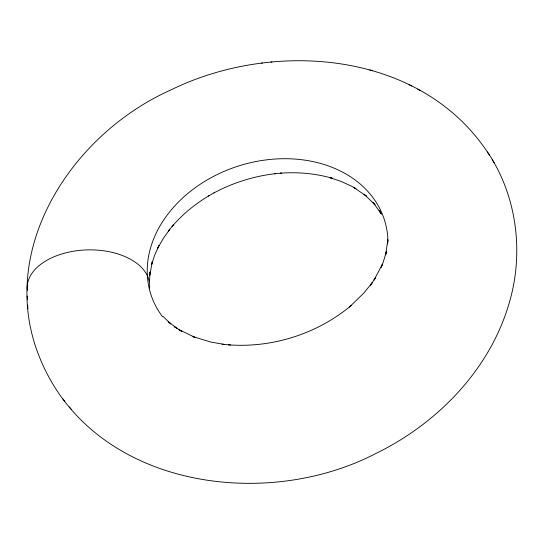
<?xml version="1.0" encoding="UTF-8"?>
<svg xmlns="http://www.w3.org/2000/svg" width="544" height="544" viewBox="0 0 544 544"><rect width="100%" height="100%" fill="white"/><g stroke="black" fill="none" stroke-linecap="round" stroke-linejoin="round"><path stroke-width="0.82" d="M487.492 151.98C516.814 195.548 524.09 252.056 509.436 302.206C490.198 369.553 437.464 423.531 375.367 453.757C261.936 512.278 90.936 486.003 39.386 356.878C-4.08 249.138 72.42 133.79 170.762 90.005C274.394 39.025 422.912 50.918 489.43 155.142M149.525 281.2L150.015 272.02L149.716 275.407L152.374 261.514L151.552 264.615L154.605 255.347L158.998 245.548L157.753 248.091L163.309 238.422L169.871 229.167L168.395 230.969L173.502 224.726L172.115 226.42C182.648 214.159 195.344 203.844 209.222 195.595M387.668 239.251L387.539 243.964L387.763 240.414L385.669 254.864L386.451 251.416L383.268 262.038L381.16 267.322L382.473 264.207L373.986 280.044L375.741 277.481L370.498 285.165L372.157 282.73L364.004 292.876L349.472 306.993L351.064 305.619C317.329 333.798 272.388 348.133 228.568 344.835M208.372 196.078L214.615 192.549M213.901 192.95C232.968 182.696 253.994 176.113 275.502 173.665L274.672 173.747L281.343 173.114L280.364 173.203C297.813 171.884 315.527 173.427 332.357 178.303L330.147 177.684L340.904 181.363L351.091 185.966L355.932 188.612L353.389 187.204L366.513 196.248L364.065 194.194L375.068 204.85L372.885 202.246L380.963 213.357L379.182 210.344L381.398 214.282M270.96 62.057L271.946 61.955M261.562 63.124L262.405 63.036M222.068 344.168L230.622 345.039M224.312 344.4L211.038 342.101L192.426 336.457L195.289 337.538L179.044 329.657L181.88 331.439L174.134 326.536L177.058 328.379L168.212 321.613L170.816 323.972L163.193 316.526M369.689 69.965L372.089 70.584M409.115 84.687L411.76 86.074M417.758 89.202L420.519 90.651M69.306 406.912L71.468 409.578M62.574 398.562L64.756 401.254M492.177 159.65L494.149 162.86M27.2 296.099L27.424 299.792M27.703 305.068L27.934 308.822M162.581 316.798A122.577 95.52 -17.5 0 1 236.681 166.593A122.577 95.52 -17.5 0 1 387.974 242.087M27.397 290.503A61.241 36.761 -1.4 0 1 88.441 249.88A61.241 36.761 -1.4 0 1 149.478 288.612"/></g></svg>
